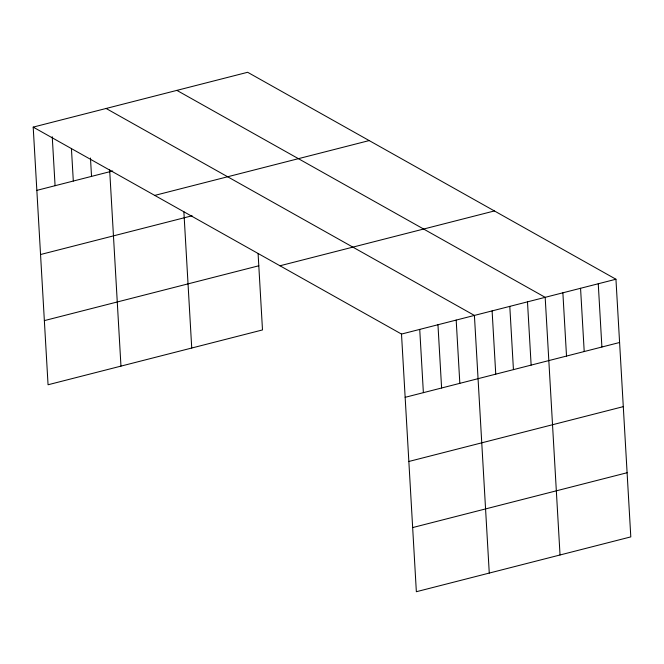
<?xml version="1.0" encoding="UTF-8"?>
<svg xmlns="http://www.w3.org/2000/svg" width="664" height="664" viewBox="0 0 664 664"><rect width="100%" height="100%" fill="white"/><g stroke="black" fill="none" stroke-linecap="round" stroke-linejoin="round"><path stroke-width="1" d="M33.2 127.114L247.647 72.285L615.943 279.237L630.8 536.885L416.353 591.715L401.504 334.067L33.2 127.114L48.057 384.763L262.496 329.933L258.105 253.764M36.844 190.369L112.706 170.972M154.737 195.407L369.184 140.577M40.545 254.519L192.087 215.775M44.355 320.612L258.802 265.783M279.959 265.774L494.406 210.945M401.504 334.067L615.943 279.237M405.148 397.321L619.595 342.491M408.85 461.472L623.288 406.642M412.659 527.565L627.098 472.735M176.873 90.379L545.177 297.331L560.034 554.979M106.107 108.473L474.411 315.425L489.268 573.073M598.256 283.76L601.899 347.015M580.56 288.284L584.212 351.538M562.873 292.807L566.516 356.062M527.49 301.854L531.134 365.109M509.794 306.378L513.438 369.632M492.107 310.901L495.751 374.156M456.185 320.081L459.828 383.336M437.958 324.746L441.601 388M419.731 329.402L423.375 392.656M183.87 211.675L191.73 348.027M109.643 169.685L120.964 366.121M90.47 158.024L91.532 176.383M71.421 148.396L73.306 181.048M52.248 136.734L55.079 185.704"/></g></svg>
